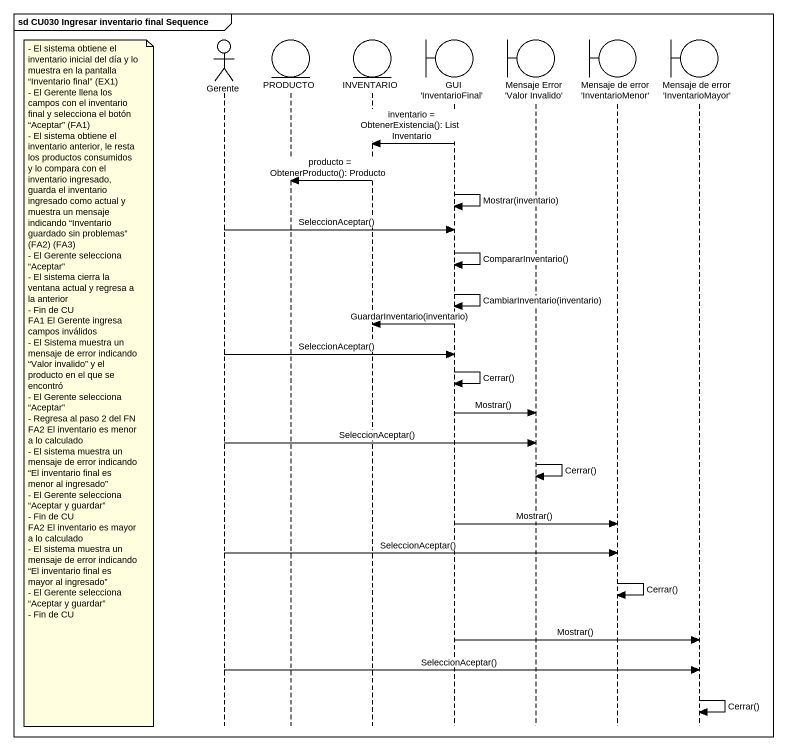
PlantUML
@startuml
mainframe sd CU030 Ingresar inventario final Sequence
hide footbox
actor Gerente
entity PRODUCTO
entity INVENTARIO
boundary "GUI 'InventarioFinal'" as GUI_InventarioFinal
boundary "Mensaje Error 'Valor Invalido'" as Mensaje_Error_Valor_Invalido
boundary "Mensaje de error 'InventarioMenor'" as Mensaje_de_error
boundary "Mensaje de error 'InventarioMayor'" as Mensaje_de_error_2

GUI_InventarioFinal -> INVENTARIO : inventario = ObtenerExistencia(): List Inventario
INVENTARIO -> PRODUCTO : producto = ObtenerProducto(): Producto
GUI_InventarioFinal -> GUI_InventarioFinal : Mostrar(inventario)
Gerente -> GUI_InventarioFinal : SeleccionAceptar()
GUI_InventarioFinal -> GUI_InventarioFinal : CompararInventario()
GUI_InventarioFinal -> GUI_InventarioFinal : CambiarInventario(inventario)
GUI_InventarioFinal -> INVENTARIO : GuardarInventario(inventario)
Gerente -> GUI_InventarioFinal : SeleccionAceptar()
GUI_InventarioFinal -> GUI_InventarioFinal : Cerrar()
note left of Gerente
  - El sistema obtiene el inventario inicial del día y lo muestra en la pantalla “Inventario final” (EX1)
  - El Gerente llena los campos con el inventario final y selecciona el botón “Aceptar” (FA1)
  - El sistema obtiene el inventario anterior, le resta los productos consumidos y lo compara con el inventario ingresado, guarda el inventario ingresado como actual y muestra un mensaje indicando “Inventario guardado sin problemas” (FA2) (FA3)
  - El Gerente selecciona “Aceptar”
  - El sistema cierra la ventana actual y regresa a la anterior
  - Fin de CU
  FA1 El Gerente ingresa campos inválidos
  - El Sistema muestra un mensaje de error indicando “Valor invalido” y el producto en el que se encontró
  - El Gerente selecciona “Aceptar”
  - Regresa al paso 2 del FN
  FA2 El inventario es menor a lo calculado
  - El sistema muestra un mensaje de error indicando “El inventario final es menor al ingresado”
  - El Gerente selecciona “Aceptar y guardar”
  - Fin de CU
  FA2 El inventario es mayor a lo calculado
  - El sistema muestra un mensaje de error indicando “El inventario final es mayor al ingresado”
  - El Gerente selecciona “Aceptar y guardar”
  - Fin de CU
end note
GUI_InventarioFinal -> Mensaje_Error_Valor_Invalido : Mostrar()
Gerente -> Mensaje_Error_Valor_Invalido : SeleccionAceptar()
Mensaje_Error_Valor_Invalido -> Mensaje_Error_Valor_Invalido : Cerrar()
GUI_InventarioFinal -> Mensaje_de_error : Mostrar()
Gerente -> Mensaje_de_error : SeleccionAceptar()
Mensaje_de_error -> Mensaje_de_error : Cerrar()
GUI_InventarioFinal -> Mensaje_de_error_2 : Mostrar()
Gerente -> Mensaje_de_error_2 : SeleccionAceptar()
Mensaje_de_error_2 -> Mensaje_de_error_2 : Cerrar()
@enduml
